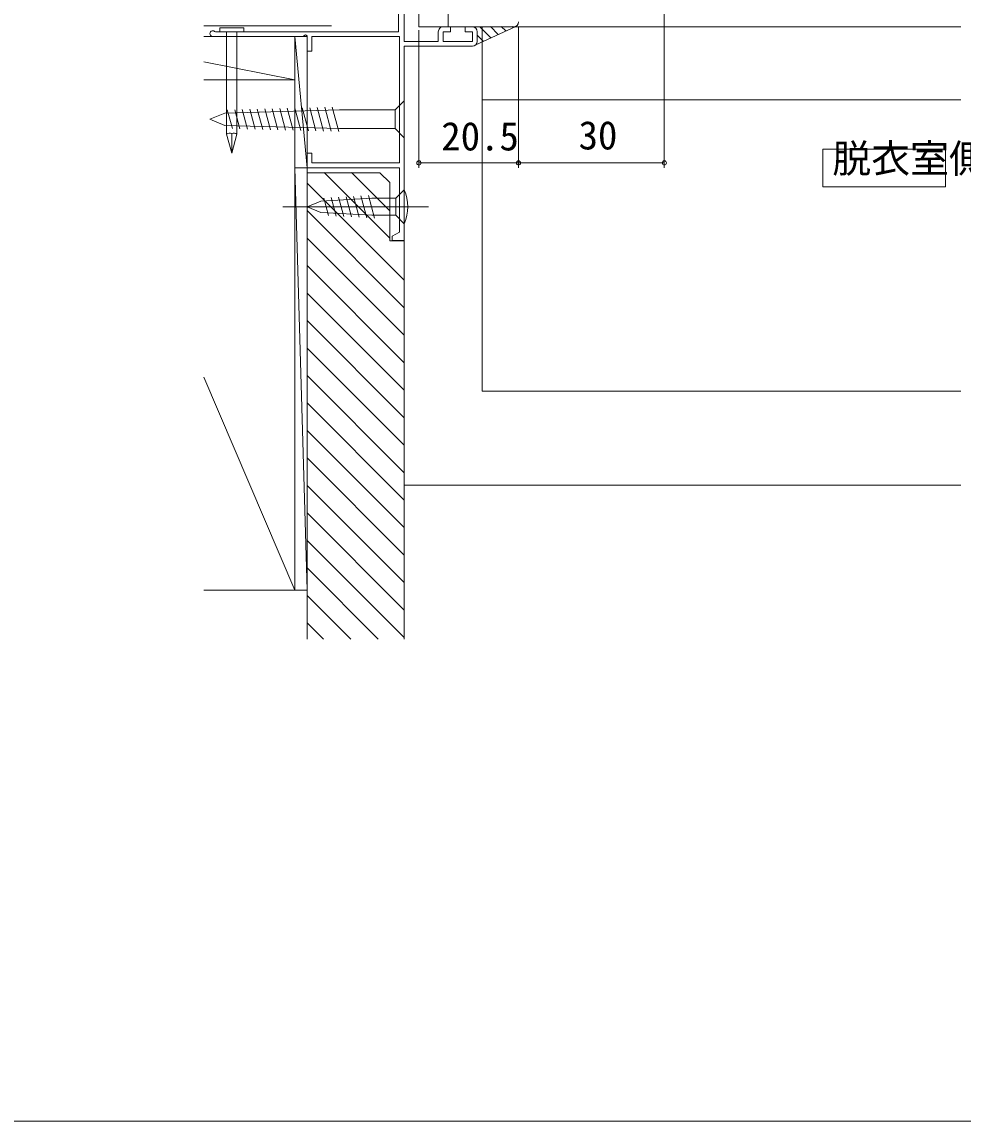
# Model space of a CAD drawing. Units: millimetres, scale not verified. Extents: x -1682 to -692, y -1188 to 424.
# Drawn here: x -1195 to -1001.4, y -1188 to -961.8 of the extents above; entities that cross this region are included whole.
import ezdxf
from ezdxf.enums import TextEntityAlignment as Align

# ---------------------------------------------------------------- set-up
doc = ezdxf.new("R2010")
doc.units = ezdxf.units.MM
doc.header["$LTSCALE"] = 4
doc.linetypes.add('CHAIN2', pattern=[12, 9, -1, 1, -1])
for name, color, linetype, lineweight in [('0-1_USER1', 3, 'Continuous', 9), ('0-2_YKK_ZWAK', 7, 'Continuous', 9), ('0-3_YKK_11', 7, 'Continuous', 9), ('0-4_YKK_11E', 4, 'Continuous', 9), ('0-5_YKK_12', 2, 'Continuous', 9), ('0-7_YKK_D', 6, 'Continuous', 9), ('0-8_YSS_K', 3, 'Continuous', 9)]:
    doc.layers.add(name, color=color, linetype=linetype, lineweight=lineweight)
doc.styles.add('ＭＳ ゴシック', font='')
doc.styles.get('ＭＳ ゴシック').set_extended_font_data('MS Gothic')

msp = doc.modelspace()

# ---------------------------------------------------------------- linework, layer by layer
at = {"layer": '0-1_USER1'}
for p, q in [((-1005.048, -987.964), (-1030.26, -987.964)), ((-1030.26, -987.964), (-1030.26, -995.699)), ((-1005.048, -995.699), (-1005.048, -987.964)), ((-1030.26, -995.699), (-1005.048, -995.699))]:
    msp.add_line(p, q, dxfattribs=at)
at = {"layer": '0-2_YKK_ZWAK'}
msp.add_line((-692, -1188), (-1682, -1188), dxfattribs=at)
at = {"layer": '0-3_YKK_11'}
for p, q in [((-1113.371, -958.804), (-1113.371, -962.804)), ((-1113.371, -962.804), (-1093.871, -962.804))]:
    msp.add_line(p, q, dxfattribs=at)
msp.add_arc((-1093.871, -961.804), 1, 270, 359.99998, dxfattribs=at)
at = {"layer": '0-4_YKK_11E'}
for p, q in [((-1116.371, -926.804), (-1116.371, -965.804)), ((-1117.571, -963.804), (-1117.571, -927.804)), ((-1108.371, -962.804), (-1106.871, -962.804)), ((-1106.871, -962.804), (-1106.871, -963.804)), ((-1103.871, -962.804), (-1102.371, -962.804)), ((-1103.871, -963.804), (-1103.871, -962.804)), ((-1137.271, -964.804), (-1155.771, -964.804)), ((-1155.394, -963.738), (-1155.205, -963.804)), ((-1155.205, -963.804), (-1117.571, -963.804)), ((-1136.671, -964.458), (-1137.271, -964.804)), ((-1136.371, -964.631), (-1136.671, -964.458)), ((-1136.371, -967.804), (-1136.371, -964.631)), ((-1135.371, -964.804), (-1135.371, -967.804)), ((-1117.371, -964.804), (-1135.371, -964.804)), ((-1117.371, -990.804), (-1117.371, -964.804)), ((-1116.371, -965.804), (-1109.371, -965.804)), ((-1109.371, -965.804), (-1109.371, -963.804)), ((-1108.371, -963.804), (-1108.371, -965.804)), ((-1106.871, -963.804), (-1108.371, -963.804)), ((-1108.371, -965.804), (-1102.371, -965.804)), ((-1102.371, -963.804), (-1103.871, -963.804)), ((-1102.371, -965.804), (-1102.371, -963.804)), ((-1101.371, -963.804), (-1101.371, -965.804)), ((-1135.371, -967.804), (-1136.371, -967.804)), ((-1102.371, -966.804), (-1116.371, -966.804)), ((-1116.371, -966.804), (-1116.371, -1006.804)), ((-1136.371, -988.804), (-1135.371, -988.804)), ((-1136.371, -991.804), (-1136.371, -988.804)), ((-1135.371, -988.804), (-1135.371, -990.804)), ((-1117.371, -991.804), (-1136.371, -991.804)), ((-1135.371, -990.804), (-1117.371, -990.804)), ((-1117.371, -1005.038), (-1117.371, -991.804)), ((-1118.871, -1005.904), (-1117.371, -1005.038)), ((-1118.871, -1006.804), (-1118.871, -1005.904)), ((-1116.371, -1006.804), (-1118.871, -1006.804))]:
    msp.add_line(p, q, dxfattribs=at)
for centre, radius, start, end in [((-1108.371, -963.804), 1, 89.99997, 180.00087), ((-1102.371, -963.804), 1, 0, 89.99998), ((-1155.771, -964.204), 0.6, 51.05623, 270.00003), ((-1102.371, -965.804), 1, 270, 359.99998)]:
    msp.add_arc(centre, radius, start, end, dxfattribs=at)
at = {"layer": '0-5_YKK_12'}
for p, q in [((-1107.371, -922.804), (-1107.371, -962.804)), ((-1001.834, -962.804), (-1107.907, -962.804)), ((-1100.371, -962.804), (-1100.371, -1037.804)), ((-1100.371, -977.804), (-1001.834, -977.804)), ((-1100.371, -1037.804), (-1001.834, -1037.804)), ((-1116.373, -1057.104), (-1001.834, -1057.104))]:
    msp.add_line(p, q, dxfattribs=at)
at = {"layer": '0-7_YKK_D'}
for p, q in [((-1062.871, -954.305), (-1062.871, -991.804)), ((-1113.371, -963.504), (-1113.371, -991.804)), ((-1092.871, -962.804), (-1092.871, -991.804)), ((-1092.871, -962.804), (-1092.871, -991.804)), ((-1113.371, -990.804), (-1092.871, -990.804)), ((-1092.871, -990.804), (-1062.871, -990.804))]:
    msp.add_line(p, q, dxfattribs=at)
for centre in [(-1113.371, -990.804), (-1092.871, -990.804), (-1092.871, -990.804), (-1062.871, -990.804)]:
    msp.add_circle(centre, 0.425, dxfattribs=at)
at = {"layer": '0-8_YSS_K'}
for p, q in [((-1131.371, -962.619), (-1157.645, -962.619)), ((-1154.34, -962.996), (-1154.34, -963.818)), ((-1154.34, -962.996), (-1149.405, -962.996)), ((-1149.405, -962.996), (-1149.405, -963.818)), ((-1093.451, -962.712), (-1102.371, -962.804)), ((-1102.371, -962.804), (-1101.942, -962.901)), ((-1101.942, -962.901), (-1101.664, -963.097)), ((-1101.664, -966.511), (-1093.451, -962.712)), ((-1101.664, -963.097), (-1101.46, -963.392)), ((-1101.46, -963.392), (-1101.371, -963.804)), ((-1098.564, -965.078), (-1100.853, -962.789)), ((-1097.029, -964.367), (-1098.631, -962.766)), ((-1095.495, -963.657), (-1096.409, -962.743)), ((-1093.96, -962.947), (-1094.187, -962.72)), ((-1138.876, -964.818), (-1157.645, -964.818)), ((-1149.405, -963.818), (-1154.34, -963.818)), ((-1152.923, -963.818), (-1152.923, -984.9)), ((-1150.823, -984.9), (-1150.823, -963.818)), ((-1138.876, -964.818), (-1136.371, -991.818)), ((-1138.876, -973.745), (-1138.876, -964.818)), ((-1138.871, -964.818), (-1138.871, -991.818)), ((-1136.371, -964.818), (-1138.871, -964.818)), ((-1136.371, -991.818), (-1136.371, -964.818)), ((-1101.371, -965.804), (-1101.437, -966.162)), ((-1101.371, -963.804), (-1101.371, -965.804)), ((-1100.099, -965.788), (-1101.371, -964.516)), ((-1101.437, -966.162), (-1101.664, -966.511)), ((-1101.634, -966.498), (-1101.647, -966.485)), ((-1157.645, -970.022), (-1138.876, -973.745)), ((-1138.871, -973.745), (-1157.645, -973.745)), ((-1157.645, -973.745), (-1138.876, -973.745)), ((-1138.871, -1078.745), (-1138.871, -973.745)), ((-1134.282, -979.408), (-1132.981, -984.264)), ((-1132.74, -979.366), (-1131.417, -984.306)), ((-1131.198, -979.325), (-1129.853, -984.348)), ((-1116.373, -978.018), (-1118.273, -979.918)), ((-1116.373, -979.918), (-1116.373, -978.018)), ((-1156.373, -981.818), (-1153.315, -980.551)), ((-1153.315, -980.551), (-1129.706, -979.918)), ((-1152.784, -979.904), (-1151.751, -983.76)), ((-1151.242, -979.863), (-1150.187, -983.802)), ((-1149.7, -979.821), (-1148.622, -983.844)), ((-1148.158, -979.78), (-1147.058, -983.886)), ((-1146.617, -979.738), (-1145.494, -983.928)), ((-1145.075, -979.697), (-1143.93, -983.97)), ((-1143.533, -979.656), (-1142.366, -984.012)), ((-1141.991, -979.614), (-1140.802, -984.054)), ((-1140.449, -979.573), (-1139.237, -984.096)), ((-1138.907, -979.532), (-1137.673, -984.138)), ((-1137.366, -979.49), (-1136.109, -984.18)), ((-1135.824, -979.449), (-1134.545, -984.222)), ((-1118.273, -979.918), (-1129.706, -979.918)), ((-1118.273, -983.718), (-1118.273, -979.918)), ((-1116.373, -983.718), (-1116.373, -979.918)), ((-1156.373, -981.818), (-1153.315, -983.085)), ((-1153.315, -983.085), (-1129.706, -983.718)), ((-1129.706, -983.718), (-1118.273, -983.718)), ((-1116.373, -985.618), (-1118.273, -983.718)), ((-1116.373, -983.718), (-1116.373, -985.618)), ((-1151.873, -988.818), (-1152.923, -984.9)), ((-1138.871, -991.818), (-1136.371, -991.818)), ((-1138.871, -991.818), (-1138.871, -1078.745)), ((-1136.371, -991.818), (-1138.871, -991.818)), ((-1138.871, -991.818), (-1136.373, -1078.745)), ((-1121.373, -992.818), (-1136.373, -992.818)), ((-1136.373, -992.818), (-1136.373, -1088.819)), ((-1136.371, -1078.745), (-1136.371, -991.818)), ((-1119.374, -1006.307), (-1132.864, -992.816)), ((-1119.374, -1000.65), (-1127.207, -992.816)), ((-1119.373, -994.818), (-1121.373, -992.818)), ((-1116.374, -1014.963), (-1136.374, -994.963)), ((-1119.373, -1006.818), (-1119.373, -994.818)), ((-1116.375, -996.32), (-1118.125, -998.07)), ((-1116.375, -998.07), (-1116.375, -996.32)), ((-1136.375, -999.82), (-1133.558, -998.654)), ((-1133.558, -998.654), (-1123.041, -998.07)), ((-1132.952, -998.037), (-1131.982, -1001.658)), ((-1131.422, -997.952), (-1130.406, -1001.745)), ((-1129.892, -997.867), (-1128.829, -1001.833)), ((-1128.362, -997.782), (-1127.253, -1001.92)), ((-1126.831, -997.697), (-1125.676, -1002.008)), ((-1125.301, -997.612), (-1124.1, -1002.095)), ((-1123.771, -997.528), (-1122.524, -1002.183)), ((-1118.125, -998.07), (-1123.041, -998.07)), ((-1118.125, -1001.57), (-1118.125, -998.07)), ((-1116.375, -1001.57), (-1116.375, -998.07)), ((-1136.375, -999.82), (-1133.558, -1000.987)), ((-1116.374, -1020.62), (-1136.374, -1000.62)), ((-1133.558, -1000.987), (-1123.041, -1001.57)), ((-1123.041, -1001.57), (-1118.125, -1001.57)), ((-1116.375, -1003.32), (-1118.125, -1001.57)), ((-1116.375, -1001.57), (-1116.375, -1003.32)), ((-1116.374, -1026.277), (-1136.374, -1006.277)), ((-1116.373, -1006.818), (-1119.373, -1006.818)), ((-1116.373, -1088.819), (-1116.373, -1006.818)), ((-1116.374, -1031.934), (-1136.374, -1011.934)), ((-1116.374, -1037.591), (-1136.374, -1017.591)), ((-1116.374, -1043.248), (-1136.374, -1023.248)), ((-1116.374, -1048.905), (-1136.374, -1028.905)), ((-1157.645, -1034.939), (-1138.871, -1078.745)), ((-1116.374, -1054.561), (-1136.374, -1034.561)), ((-1116.374, -1060.218), (-1136.374, -1040.218)), ((-1116.374, -1065.875), (-1136.374, -1045.875)), ((-1116.372, -1071.534), (-1136.372, -1051.534)), ((-1116.372, -1077.191), (-1136.372, -1057.191)), ((-1116.372, -1082.848), (-1136.372, -1062.848)), ((-1136.373, -1073.886), (-1136.373, -1068.386)), ((-1116.372, -1088.504), (-1136.372, -1068.504)), ((-1121.714, -1088.819), (-1136.372, -1074.161)), ((-1157.645, -1078.745), (-1138.871, -1078.745)), ((-1138.871, -1078.745), (-1136.371, -1078.745)), ((-1127.371, -1088.819), (-1136.372, -1079.818)), ((-1133.028, -1088.819), (-1136.372, -1085.475))]:
    msp.add_line(p, q, dxfattribs=at)
at = {"layer": '0-8_YSS_K', "linetype": 'CHAIN2'}
msp.add_line((-1111.375, -999.82), (-1141.375, -999.82), dxfattribs=at)
at = {"layer": '0-8_YSS_K'}
msp.add_lwpolyline([(-1151.873, -984.761), (-1151.873, -988.818), (-1150.823, -984.9)], dxfattribs=at)
for centre, radius, start, end in [((-1152.28, -985.729), 1.05, 67.21414, 127.78584), ((-1151.466, -985.729), 1.05, 52.21414, 112.78584), ((-1124.775, -999.82), 9.1, 337.38013, 22.61986)]:
    msp.add_arc(centre, radius, start, end, dxfattribs=at)

# ---------------------------------------------------------------- texts
at = {"layer": '0-1_USER1', "color": 4, "style": 'ＭＳ ゴシック'}
msp.add_text('脱衣室側', height=5.865, dxfattribs=at).set_placement((-1028.298, -994.594), align=Align.BOTTOM_LEFT)
at = {"layer": '0-7_YKK_D', "color": 4, "style": 'ＭＳ ゴシック'}
for s, p in [('20.5', (-1108.761, -990.004)), ('30', (-1080.511, -989.804))]:
    msp.add_text(s, height=5.865, dxfattribs=at).set_placement(p, align=Align.BOTTOM_LEFT)

doc.saveas('drawing.dxf')
